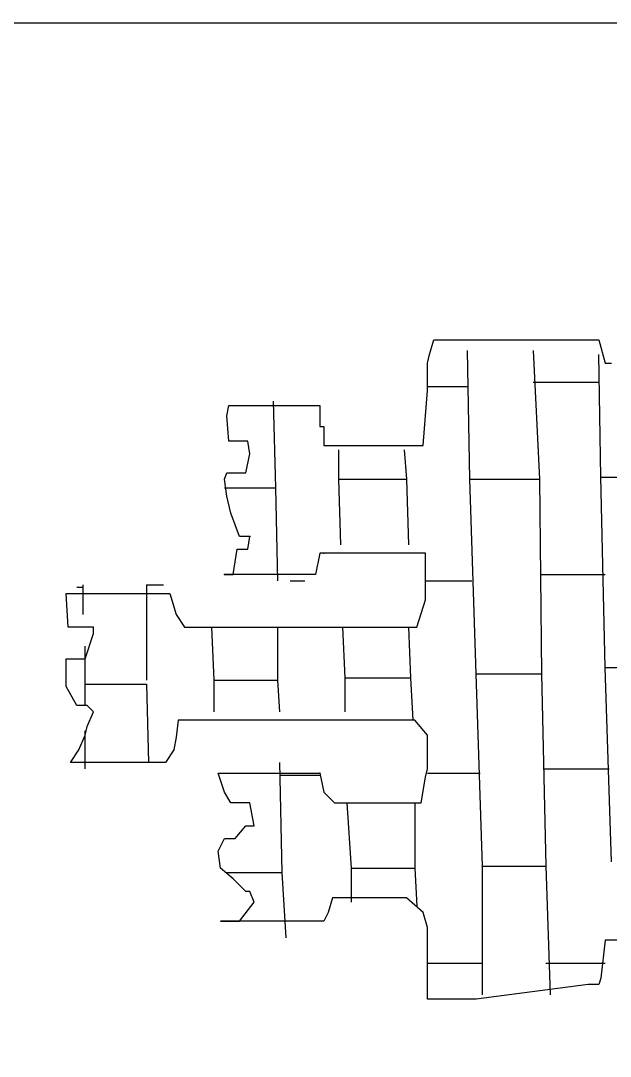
# Model space of a CAD drawing. Extents: x 748454 to 749044, y 4315881 to 4316908.
# Drawn here: x 748485.585 to 748488.375, y 4316737.29 to 4316742.19 of the extents above; entities that cross this region are included whole.
import ezdxf

# ---------------------------------------------------------------- set-up
doc = ezdxf.new("R2010")
doc.units = 0
doc.layers.get('0').update_dxf_attribs({"linetype": 'CONTINUOUS'})

msp = doc.modelspace()

# ---------------------------------------------------------------- linework, layer by layer
at = {"color": 0, "linetype": 'CONTINUOUS'}
for p, q in [((748485.45, 4316742.18), (748486.36, 4316742.18)), ((748485.45, 4316742.18), (748486.36, 4316742.18)), ((748486.36, 4316742.18), (748487.41, 4316742.18)), ((748486.36, 4316742.18), (748487.41, 4316742.18)), ((748487.41, 4316742.18), (748488.19, 4316742.18)), ((748487.41, 4316742.18), (748488.19, 4316742.18)), ((748488.19, 4316742.18), (748488.97, 4316742.18)), ((748488.19, 4316742.18), (748488.97, 4316742.18)), ((748487.52, 4316740.61), (748487.54, 4316740.68)), ((748487.52, 4316740.61), (748487.54, 4316740.68)), ((748487.54, 4316740.68), (748487.74, 4316740.68)), ((748487.54, 4316740.68), (748487.74, 4316740.68)), ((748487.74, 4316740.68), (748487.86, 4316740.68)), ((748487.74, 4316740.68), (748487.86, 4316740.68)), ((748487.86, 4316740.68), (748487.99, 4316740.68)), ((748487.86, 4316740.68), (748487.99, 4316740.68)), ((748487.99, 4316740.68), (748488.09, 4316740.68)), ((748487.99, 4316740.68), (748488.09, 4316740.68)), ((748488.09, 4316740.68), (748488.2, 4316740.68)), ((748488.09, 4316740.68), (748488.2, 4316740.68)), ((748488.2, 4316740.68), (748488.27, 4316740.68)), ((748488.2, 4316740.68), (748488.27, 4316740.68)), ((748488.27, 4316740.68), (748488.32, 4316740.68)), ((748488.27, 4316740.68), (748488.32, 4316740.68)), ((748488.32, 4316740.68), (748488.35, 4316740.57)), ((748488.32, 4316740.68), (748488.35, 4316740.57)), ((748487.51, 4316740.57), (748487.52, 4316740.61)), ((748487.51, 4316740.57), (748487.52, 4316740.61)), ((748487.71, 4316740.02), (748487.7, 4316740.63)), ((748487.71, 4316740.02), (748487.7, 4316740.63)), ((748488.01, 4316740.63), (748488.04, 4316740.02)), ((748488.01, 4316740.63), (748488.04, 4316740.02)), ((748488.33, 4316740.03), (748488.32, 4316740.61)), ((748488.33, 4316740.03), (748488.32, 4316740.61)), ((748487.51, 4316740.44), (748487.51, 4316740.57)), ((748487.51, 4316740.44), (748487.51, 4316740.57)), ((748488.35, 4316740.57), (748488.38, 4316740.57)), ((748488.35, 4316740.57), (748488.38, 4316740.57)), ((748487.51, 4316740.46), (748487.7, 4316740.46)), ((748487.51, 4316740.46), (748487.7, 4316740.46)), ((748488.01, 4316740.48), (748488.32, 4316740.48)), ((748488.01, 4316740.48), (748488.32, 4316740.48)), ((748487.49, 4316740.18), (748487.51, 4316740.44)), ((748487.49, 4316740.18), (748487.51, 4316740.44)), ((748486.56, 4316740.32), (748486.57, 4316740.37)), ((748486.56, 4316740.32), (748486.57, 4316740.37)), ((748486.57, 4316740.37), (748486.58, 4316740.37)), ((748486.57, 4316740.37), (748486.58, 4316740.37)), ((748486.58, 4316740.37), (748486.67, 4316740.37)), ((748486.58, 4316740.37), (748486.67, 4316740.37)), ((748486.67, 4316740.37), (748486.78, 4316740.37)), ((748486.67, 4316740.37), (748486.78, 4316740.37)), ((748486.78, 4316740.39), (748486.79, 4316739.98)), ((748486.78, 4316740.39), (748486.79, 4316739.98)), ((748486.78, 4316740.37), (748486.82, 4316740.37)), ((748486.78, 4316740.37), (748486.82, 4316740.37)), ((748486.82, 4316740.37), (748486.88, 4316740.37)), ((748486.82, 4316740.37), (748486.88, 4316740.37)), ((748486.88, 4316740.37), (748486.95, 4316740.37)), ((748486.88, 4316740.37), (748486.95, 4316740.37)), ((748486.95, 4316740.37), (748487, 4316740.37)), ((748486.95, 4316740.37), (748487, 4316740.37)), ((748487, 4316740.37), (748487, 4316740.33)), ((748487, 4316740.37), (748487, 4316740.33)), ((748486.57, 4316740.2), (748486.56, 4316740.32)), ((748486.57, 4316740.2), (748486.56, 4316740.32)), ((748487, 4316740.33), (748487, 4316740.27)), ((748487, 4316740.33), (748487, 4316740.27)), ((748487, 4316740.27), (748487.02, 4316740.27)), ((748487, 4316740.27), (748487.02, 4316740.27)), ((748487.02, 4316740.27), (748487.02, 4316740.18)), ((748487.02, 4316740.27), (748487.02, 4316740.18)), ((748486.61, 4316740.2), (748486.57, 4316740.2)), ((748486.61, 4316740.2), (748486.57, 4316740.2)), ((748486.66, 4316740.2), (748486.61, 4316740.2)), ((748486.66, 4316740.2), (748486.61, 4316740.2)), ((748486.67, 4316740.14), (748486.66, 4316740.2)), ((748486.67, 4316740.14), (748486.66, 4316740.2)), ((748487.02, 4316740.18), (748487.08, 4316740.18)), ((748487.02, 4316740.18), (748487.08, 4316740.18)), ((748487.08, 4316740.18), (748487.16, 4316740.18)), ((748487.08, 4316740.18), (748487.16, 4316740.18)), ((748487.16, 4316740.18), (748487.28, 4316740.18)), ((748487.16, 4316740.18), (748487.28, 4316740.18)), ((748487.28, 4316740.18), (748487.35, 4316740.18)), ((748487.28, 4316740.18), (748487.35, 4316740.18)), ((748487.35, 4316740.18), (748487.41, 4316740.18)), ((748487.35, 4316740.18), (748487.41, 4316740.18)), ((748487.41, 4316740.18), (748487.45, 4316740.18)), ((748487.41, 4316740.18), (748487.45, 4316740.18)), ((748487.45, 4316740.18), (748487.49, 4316740.18)), ((748487.45, 4316740.18), (748487.49, 4316740.18)), ((748486.65, 4316740.05), (748486.67, 4316740.14)), ((748486.65, 4316740.05), (748486.67, 4316740.14)), ((748487.09, 4316740.02), (748487.09, 4316740.16)), ((748487.09, 4316740.02), (748487.09, 4316740.16)), ((748487.4, 4316740.16), (748487.41, 4316740.02)), ((748487.4, 4316740.16), (748487.41, 4316740.02)), ((748486.55, 4316740.02), (748486.56, 4316740.05)), ((748486.55, 4316740.02), (748486.56, 4316740.05)), ((748486.56, 4316739.94), (748486.55, 4316740.02)), ((748486.56, 4316739.94), (748486.55, 4316740.02)), ((748486.56, 4316740.05), (748486.61, 4316740.05)), ((748486.56, 4316740.05), (748486.61, 4316740.05)), ((748486.61, 4316740.05), (748486.65, 4316740.05)), ((748486.61, 4316740.05), (748486.65, 4316740.05)), ((748486.58, 4316739.86), (748486.56, 4316739.94)), ((748486.58, 4316739.86), (748486.56, 4316739.94)), ((748486.62, 4316739.75), (748486.58, 4316739.86)), ((748486.62, 4316739.75), (748486.58, 4316739.86)), ((748486.67, 4316739.75), (748486.62, 4316739.75)), ((748486.67, 4316739.75), (748486.62, 4316739.75)), ((748486.66, 4316739.69), (748486.67, 4316739.75)), ((748486.66, 4316739.69), (748486.67, 4316739.75)), ((748486.59, 4316739.57), (748486.61, 4316739.69)), ((748486.59, 4316739.57), (748486.61, 4316739.69)), ((748486.61, 4316739.69), (748486.66, 4316739.69)), ((748486.61, 4316739.69), (748486.66, 4316739.69)), ((748487, 4316739.67), (748486.98, 4316739.57)), ((748487, 4316739.67), (748486.98, 4316739.57)), ((748487.02, 4316739.67), (748487, 4316739.67)), ((748487.02, 4316739.67), (748487, 4316739.67)), ((748487.08, 4316739.67), (748487.02, 4316739.67)), ((748487.08, 4316739.67), (748487.02, 4316739.67)), ((748487.15, 4316739.67), (748487.08, 4316739.67)), ((748487.15, 4316739.67), (748487.08, 4316739.67)), ((748487.24, 4316739.67), (748487.15, 4316739.67)), ((748487.24, 4316739.67), (748487.15, 4316739.67)), ((748487.31, 4316739.67), (748487.24, 4316739.67)), ((748487.31, 4316739.67), (748487.24, 4316739.67)), ((748487.4, 4316739.67), (748487.31, 4316739.67)), ((748487.4, 4316739.67), (748487.31, 4316739.67)), ((748487.46, 4316739.67), (748487.4, 4316739.67)), ((748487.46, 4316739.67), (748487.4, 4316739.67)), ((748487.5, 4316739.67), (748487.46, 4316739.67)), ((748487.5, 4316739.67), (748487.46, 4316739.67)), ((748487.5, 4316739.61), (748487.5, 4316739.67)), ((748487.5, 4316739.61), (748487.5, 4316739.67)), ((748487.5, 4316739.57), (748487.5, 4316739.61)), ((748487.5, 4316739.57), (748487.5, 4316739.61)), ((748486.59, 4316739.57), (748486.55, 4316739.57)), ((748486.55, 4316739.57), (748486.56, 4316739.57)), ((748486.59, 4316739.57), (748486.55, 4316739.57)), ((748486.55, 4316739.57), (748486.56, 4316739.57)), ((748486.56, 4316739.57), (748486.59, 4316739.57)), ((748486.56, 4316739.57), (748486.59, 4316739.57)), ((748486.66, 4316739.57), (748486.59, 4316739.57)), ((748486.66, 4316739.57), (748486.59, 4316739.57)), ((748486.71, 4316739.57), (748486.66, 4316739.57)), ((748486.71, 4316739.57), (748486.66, 4316739.57)), ((748486.79, 4316739.57), (748486.71, 4316739.57)), ((748486.79, 4316739.57), (748486.71, 4316739.57)), ((748486.82, 4316739.57), (748486.79, 4316739.57)), ((748486.82, 4316739.57), (748486.79, 4316739.57)), ((748486.84, 4316739.57), (748486.82, 4316739.57)), ((748486.84, 4316739.57), (748486.82, 4316739.57)), ((748486.87, 4316739.57), (748486.84, 4316739.57)), ((748486.87, 4316739.57), (748486.84, 4316739.57)), ((748486.86, 4316739.54), (748486.93, 4316739.54)), ((748486.86, 4316739.54), (748486.93, 4316739.54)), ((748486.92, 4316739.57), (748486.87, 4316739.57)), ((748486.92, 4316739.57), (748486.87, 4316739.57)), ((748486.98, 4316739.57), (748486.92, 4316739.57)), ((748486.98, 4316739.57), (748486.92, 4316739.57)), ((748487.5, 4316739.5), (748487.5, 4316739.57)), ((748487.5, 4316739.5), (748487.5, 4316739.57)), ((748487.5, 4316739.54), (748487.72, 4316739.54)), ((748487.5, 4316739.54), (748487.72, 4316739.54)), ((748488.05, 4316739.57), (748488.35, 4316739.57)), ((748488.05, 4316739.57), (748488.35, 4316739.57)), ((748485.81, 4316739.32), (748485.8, 4316739.48)), ((748485.8, 4316739.48), (748485.81, 4316739.48)), ((748485.81, 4316739.32), (748485.8, 4316739.48)), ((748485.8, 4316739.48), (748485.81, 4316739.48)), ((748485.81, 4316739.48), (748485.86, 4316739.48)), ((748485.81, 4316739.48), (748485.86, 4316739.48)), ((748485.85, 4316739.51), (748485.88, 4316739.51)), ((748485.85, 4316739.51), (748485.88, 4316739.51)), ((748485.86, 4316739.48), (748485.99, 4316739.48)), ((748485.86, 4316739.48), (748485.99, 4316739.48)), ((748485.88, 4316739.38), (748485.88, 4316739.52)), ((748485.88, 4316739.38), (748485.88, 4316739.52)), ((748485.99, 4316739.48), (748486.1, 4316739.48)), ((748485.99, 4316739.48), (748486.1, 4316739.48)), ((748486.1, 4316739.48), (748486.18, 4316739.48)), ((748486.1, 4316739.48), (748486.18, 4316739.48)), ((748486.18, 4316739.52), (748486.18, 4316739.07)), ((748486.18, 4316739.52), (748486.26, 4316739.52)), ((748486.18, 4316739.52), (748486.18, 4316739.07)), ((748486.18, 4316739.52), (748486.26, 4316739.52)), ((748486.18, 4316739.48), (748486.26, 4316739.48)), ((748486.18, 4316739.48), (748486.26, 4316739.48)), ((748486.26, 4316739.48), (748486.29, 4316739.48)), ((748486.26, 4316739.48), (748486.29, 4316739.48)), ((748486.29, 4316739.48), (748486.32, 4316739.38)), ((748486.29, 4316739.48), (748486.32, 4316739.38)), ((748487.5, 4316739.45), (748487.5, 4316739.5)), ((748487.5, 4316739.45), (748487.5, 4316739.5)), ((748487.46, 4316739.32), (748487.5, 4316739.45)), ((748487.46, 4316739.32), (748487.5, 4316739.45)), ((748486.32, 4316739.38), (748486.36, 4316739.32)), ((748486.32, 4316739.38), (748486.36, 4316739.32)), ((748485.88, 4316739.32), (748485.81, 4316739.32)), ((748485.88, 4316739.32), (748485.81, 4316739.32)), ((748485.93, 4316739.32), (748485.88, 4316739.32)), ((748485.93, 4316739.32), (748485.88, 4316739.32)), ((748485.89, 4316739.17), (748485.93, 4316739.29)), ((748485.89, 4316739.17), (748485.93, 4316739.29)), ((748485.93, 4316739.29), (748485.93, 4316739.32)), ((748485.93, 4316739.29), (748485.93, 4316739.32)), ((748486.36, 4316739.32), (748486.52, 4316739.32)), ((748486.36, 4316739.32), (748486.52, 4316739.32)), ((748486.5, 4316739.07), (748486.49, 4316739.32)), ((748486.5, 4316739.07), (748486.49, 4316739.32)), ((748486.52, 4316739.32), (748486.82, 4316739.32)), ((748486.52, 4316739.32), (748486.82, 4316739.32)), ((748486.8, 4316739.32), (748486.8, 4316739.07)), ((748486.8, 4316739.32), (748486.8, 4316739.07)), ((748486.82, 4316739.32), (748487.08, 4316739.32)), ((748486.82, 4316739.32), (748487.08, 4316739.32)), ((748487.08, 4316739.32), (748487.28, 4316739.32)), ((748487.08, 4316739.32), (748487.28, 4316739.32)), ((748487.12, 4316739.08), (748487.11, 4316739.32)), ((748487.12, 4316739.08), (748487.11, 4316739.32)), ((748487.28, 4316739.32), (748487.39, 4316739.32)), ((748487.28, 4316739.32), (748487.39, 4316739.32)), ((748487.39, 4316739.32), (748487.46, 4316739.32)), ((748487.39, 4316739.32), (748487.46, 4316739.32)), ((748487.42, 4316739.32), (748487.43, 4316739.08)), ((748487.42, 4316739.32), (748487.43, 4316739.08)), ((748485.89, 4316739.05), (748485.89, 4316739.23)), ((748485.89, 4316739.05), (748485.89, 4316739.23)), ((748485.8, 4316739.08), (748485.8, 4316739.17)), ((748485.8, 4316739.17), (748485.85, 4316739.17)), ((748485.8, 4316739.08), (748485.8, 4316739.17)), ((748485.8, 4316739.17), (748485.85, 4316739.17)), ((748485.85, 4316739.17), (748485.89, 4316739.17)), ((748485.85, 4316739.17), (748485.89, 4316739.17)), ((748485.8, 4316739.04), (748485.8, 4316739.08)), ((748485.8, 4316739.04), (748485.8, 4316739.08)), ((748485.85, 4316738.95), (748485.8, 4316739.04)), ((748485.85, 4316738.95), (748485.8, 4316739.04)), ((748485.9, 4316738.95), (748485.85, 4316738.95)), ((748485.9, 4316738.95), (748485.85, 4316738.95)), ((748485.93, 4316738.92), (748485.9, 4316738.95)), ((748485.93, 4316738.92), (748485.9, 4316738.95)), ((748485.9, 4316738.85), (748485.93, 4316738.92)), ((748485.9, 4316738.85), (748485.93, 4316738.92)), ((748485.89, 4316738.81), (748485.9, 4316738.85)), ((748485.89, 4316738.81), (748485.9, 4316738.85)), ((748486.33, 4316738.88), (748486.32, 4316738.8)), ((748486.33, 4316738.88), (748486.32, 4316738.8)), ((748486.36, 4316738.88), (748486.33, 4316738.88)), ((748486.36, 4316738.88), (748486.33, 4316738.88)), ((748486.42, 4316738.88), (748486.36, 4316738.88)), ((748486.42, 4316738.88), (748486.36, 4316738.88)), ((748486.47, 4316738.88), (748486.42, 4316738.88)), ((748486.47, 4316738.88), (748486.42, 4316738.88)), ((748486.59, 4316738.88), (748486.47, 4316738.88)), ((748486.59, 4316738.88), (748486.47, 4316738.88)), ((748486.78, 4316738.88), (748486.59, 4316738.88)), ((748486.78, 4316738.88), (748486.59, 4316738.88)), ((748487.06, 4316738.88), (748486.78, 4316738.88)), ((748487.06, 4316738.88), (748486.78, 4316738.88)), ((748487.31, 4316738.88), (748487.06, 4316738.88)), ((748487.31, 4316738.88), (748487.06, 4316738.88)), ((748487.45, 4316738.88), (748487.31, 4316738.88)), ((748487.45, 4316738.88), (748487.31, 4316738.88)), ((748487.51, 4316738.81), (748487.45, 4316738.88)), ((748487.51, 4316738.81), (748487.45, 4316738.88)), ((748485.86, 4316738.74), (748485.89, 4316738.81)), ((748485.86, 4316738.74), (748485.89, 4316738.81)), ((748485.89, 4316738.65), (748485.89, 4316738.83)), ((748485.89, 4316738.65), (748485.89, 4316738.83)), ((748486.32, 4316738.8), (748486.31, 4316738.74)), ((748486.32, 4316738.8), (748486.31, 4316738.74)), ((748487.51, 4316738.65), (748487.51, 4316738.81)), ((748487.51, 4316738.65), (748487.51, 4316738.81)), ((748485.82, 4316738.68), (748485.86, 4316738.74)), ((748485.82, 4316738.68), (748485.86, 4316738.74)), ((748486.31, 4316738.74), (748486.27, 4316738.68)), ((748486.31, 4316738.74), (748486.27, 4316738.68)), ((748485.9, 4316738.68), (748485.82, 4316738.68)), ((748485.9, 4316738.68), (748485.82, 4316738.68)), ((748485.97, 4316738.68), (748485.9, 4316738.68)), ((748485.97, 4316738.68), (748485.9, 4316738.68)), ((748486.05, 4316738.68), (748485.97, 4316738.68)), ((748486.05, 4316738.68), (748485.97, 4316738.68)), ((748486.13, 4316738.68), (748486.05, 4316738.68)), ((748486.13, 4316738.68), (748486.05, 4316738.68)), ((748486.21, 4316738.68), (748486.13, 4316738.68)), ((748486.21, 4316738.68), (748486.13, 4316738.68)), ((748486.27, 4316738.68), (748486.21, 4316738.68)), ((748486.27, 4316738.68), (748486.21, 4316738.68)), ((748486.81, 4316738.68), (748486.82, 4316738.16)), ((748486.81, 4316738.68), (748486.82, 4316738.16)), ((748487.5, 4316738.61), (748487.51, 4316738.65)), ((748487.5, 4316738.61), (748487.51, 4316738.65)), ((748488.06, 4316738.65), (748488.37, 4316738.65)), ((748488.06, 4316738.65), (748488.37, 4316738.65)), ((748486.55, 4316738.54), (748486.52, 4316738.63)), ((748486.52, 4316738.63), (748486.53, 4316738.63)), ((748486.55, 4316738.54), (748486.52, 4316738.63)), ((748486.52, 4316738.63), (748486.53, 4316738.63)), ((748486.53, 4316738.63), (748486.66, 4316738.63)), ((748486.53, 4316738.63), (748486.66, 4316738.63)), ((748486.66, 4316738.63), (748486.8, 4316738.63)), ((748486.66, 4316738.63), (748486.8, 4316738.63)), ((748486.8, 4316738.63), (748486.95, 4316738.63)), ((748486.8, 4316738.63), (748486.95, 4316738.63)), ((748486.81, 4316738.62), (748487, 4316738.62)), ((748486.81, 4316738.62), (748487, 4316738.62)), ((748486.95, 4316738.63), (748487, 4316738.63)), ((748486.95, 4316738.63), (748487, 4316738.63)), ((748487, 4316738.63), (748487.02, 4316738.54)), ((748487, 4316738.63), (748487.02, 4316738.54)), ((748487.48, 4316738.49), (748487.5, 4316738.61)), ((748487.48, 4316738.49), (748487.5, 4316738.61)), ((748487.51, 4316738.63), (748487.76, 4316738.63)), ((748487.51, 4316738.63), (748487.76, 4316738.63)), ((748486.58, 4316738.49), (748486.55, 4316738.54)), ((748486.58, 4316738.49), (748486.55, 4316738.54)), ((748487.02, 4316738.54), (748487.07, 4316738.49)), ((748487.02, 4316738.54), (748487.07, 4316738.49)), ((748486.67, 4316738.49), (748486.58, 4316738.49)), ((748486.67, 4316738.49), (748486.58, 4316738.49)), ((748486.69, 4316738.38), (748486.67, 4316738.49)), ((748486.69, 4316738.38), (748486.67, 4316738.49)), ((748487.07, 4316738.49), (748487.17, 4316738.49)), ((748487.07, 4316738.49), (748487.17, 4316738.49)), ((748487.15, 4316738.18), (748487.13, 4316738.49)), ((748487.15, 4316738.18), (748487.13, 4316738.49)), ((748487.17, 4316738.49), (748487.28, 4316738.49)), ((748487.17, 4316738.49), (748487.28, 4316738.49)), ((748487.28, 4316738.49), (748487.39, 4316738.49)), ((748487.28, 4316738.49), (748487.39, 4316738.49)), ((748487.39, 4316738.49), (748487.48, 4316738.49)), ((748487.39, 4316738.49), (748487.48, 4316738.49)), ((748487.45, 4316738.49), (748487.45, 4316738.18)), ((748487.45, 4316738.49), (748487.45, 4316738.18)), ((748486.6, 4316738.32), (748486.65, 4316738.38)), ((748486.6, 4316738.32), (748486.65, 4316738.38)), ((748486.65, 4316738.38), (748486.69, 4316738.38)), ((748486.65, 4316738.38), (748486.69, 4316738.38)), ((748486.52, 4316738.26), (748486.55, 4316738.32)), ((748486.52, 4316738.26), (748486.55, 4316738.32)), ((748486.55, 4316738.32), (748486.6, 4316738.32)), ((748486.55, 4316738.32), (748486.6, 4316738.32)), ((748486.53, 4316738.18), (748486.52, 4316738.26)), ((748486.53, 4316738.18), (748486.52, 4316738.26)), ((748486.59, 4316738.13), (748486.53, 4316738.18)), ((748486.59, 4316738.13), (748486.53, 4316738.18)), ((748486.65, 4316738.07), (748486.59, 4316738.13)), ((748486.65, 4316738.07), (748486.59, 4316738.13)), ((748486.67, 4316738.07), (748486.65, 4316738.07)), ((748486.67, 4316738.07), (748486.65, 4316738.07)), ((748486.69, 4316738.02), (748486.67, 4316738.07)), ((748486.69, 4316738.02), (748486.67, 4316738.07)), ((748486.62, 4316737.93), (748486.69, 4316738.02)), ((748486.62, 4316737.93), (748486.69, 4316738.02)), ((748487.06, 4316738.04), (748487.04, 4316737.97)), ((748487.06, 4316738.04), (748487.04, 4316737.97)), ((748487.12, 4316738.04), (748487.06, 4316738.04)), ((748487.12, 4316738.04), (748487.06, 4316738.04)), ((748487.25, 4316738.04), (748487.12, 4316738.04)), ((748487.25, 4316738.04), (748487.12, 4316738.04)), ((748487.41, 4316738.04), (748487.25, 4316738.04)), ((748487.41, 4316738.04), (748487.25, 4316738.04)), ((748487.49, 4316737.97), (748487.41, 4316738.04)), ((748487.49, 4316737.97), (748487.41, 4316738.04)), ((748487.04, 4316737.97), (748487.02, 4316737.93)), ((748487.04, 4316737.97), (748487.02, 4316737.93)), ((748487.51, 4316737.9), (748487.49, 4316737.97)), ((748487.51, 4316737.9), (748487.49, 4316737.97)), ((748486.56, 4316737.93), (748486.53, 4316737.93)), ((748486.53, 4316737.93), (748486.57, 4316737.93)), ((748486.56, 4316737.93), (748486.53, 4316737.93)), ((748486.53, 4316737.93), (748486.57, 4316737.93)), ((748486.6, 4316737.93), (748486.56, 4316737.93)), ((748486.6, 4316737.93), (748486.56, 4316737.93)), ((748486.57, 4316737.93), (748486.62, 4316737.93)), ((748486.57, 4316737.93), (748486.62, 4316737.93)), ((748486.75, 4316737.93), (748486.6, 4316737.93)), ((748486.75, 4316737.93), (748486.6, 4316737.93)), ((748486.88, 4316737.93), (748486.75, 4316737.93)), ((748486.88, 4316737.93), (748486.75, 4316737.93)), ((748486.99, 4316737.93), (748486.88, 4316737.93)), ((748486.99, 4316737.93), (748486.88, 4316737.93)), ((748487.02, 4316737.93), (748486.99, 4316737.93)), ((748487.02, 4316737.93), (748486.99, 4316737.93)), ((748487.51, 4316737.56), (748487.51, 4316737.9)), ((748487.51, 4316737.56), (748487.51, 4316737.9)), ((748488.35, 4316737.84), (748488.33, 4316737.66)), ((748488.35, 4316737.84), (748488.33, 4316737.66)), ((748488.44, 4316737.84), (748488.35, 4316737.84)), ((748488.44, 4316737.84), (748488.35, 4316737.84)), ((748487.51, 4316737.73), (748487.77, 4316737.73)), ((748487.51, 4316737.73), (748487.77, 4316737.73)), ((748488.07, 4316737.73), (748488.35, 4316737.73)), ((748488.07, 4316737.73), (748488.35, 4316737.73)), ((748488.27, 4316737.63), (748487.74, 4316737.56)), ((748488.27, 4316737.63), (748487.74, 4316737.56)), ((748488.32, 4316737.63), (748488.27, 4316737.63)), ((748488.32, 4316737.63), (748488.27, 4316737.63)), ((748488.33, 4316737.66), (748488.32, 4316737.63)), ((748488.33, 4316737.66), (748488.32, 4316737.63)), ((748487.74, 4316737.56), (748487.51, 4316737.56)), ((748487.74, 4316737.56), (748487.51, 4316737.56))]:
    msp.add_line(p, q, dxfattribs=at)
for points in [[(748487.1, 4316739.71), (748487.09, 4316740.02), (748487.41, 4316740.02), (748487.42, 4316739.71)], [(748487.1, 4316739.71), (748487.09, 4316740.02), (748487.41, 4316740.02), (748487.42, 4316739.71)], [(748487.74, 4316739.1), (748487.71, 4316740.02), (748488.04, 4316740.02), (748488.05, 4316739.1)], [(748487.74, 4316739.1), (748487.71, 4316740.02), (748488.04, 4316740.02), (748488.05, 4316739.1)], [(748488.35, 4316739.13), (748488.33, 4316740.03), (748488.64, 4316740.03), (748488.67, 4316739.13)], [(748488.35, 4316739.13), (748488.33, 4316740.03), (748488.64, 4316740.03), (748488.67, 4316739.13)], [(748486.55, 4316739.98), (748486.79, 4316739.98), (748486.8, 4316739.54)], [(748486.55, 4316739.98), (748486.79, 4316739.98), (748486.8, 4316739.54)], [(748487.77, 4316738.19), (748487.74, 4316739.1), (748488.05, 4316739.1), (748488.07, 4316738.19)], [(748487.77, 4316738.19), (748487.74, 4316739.1), (748488.05, 4316739.1), (748488.07, 4316738.19)], [(748488.38, 4316738.21), (748488.35, 4316739.13), (748488.67, 4316739.13), (748488.68, 4316738.21)], [(748488.38, 4316738.21), (748488.35, 4316739.13), (748488.67, 4316739.13), (748488.68, 4316738.21)], [(748485.89, 4316738.95), (748485.89, 4316739.05), (748486.18, 4316739.05), (748486.19, 4316738.68)], [(748485.89, 4316738.95), (748485.89, 4316739.05), (748486.18, 4316739.05), (748486.19, 4316738.68)], [(748486.5, 4316738.92), (748486.5, 4316739.07), (748486.8, 4316739.07), (748486.81, 4316738.92)], [(748486.5, 4316738.92), (748486.5, 4316739.07), (748486.8, 4316739.07), (748486.81, 4316738.92)], [(748487.12, 4316738.92), (748487.12, 4316739.08), (748487.43, 4316739.08), (748487.44, 4316738.88)], [(748487.12, 4316738.92), (748487.12, 4316739.08), (748487.43, 4316739.08), (748487.44, 4316738.88)], [(748486.56, 4316738.16), (748486.82, 4316738.16), (748486.84, 4316737.85)], [(748486.56, 4316738.16), (748486.82, 4316738.16), (748486.84, 4316737.85)], [(748487.15, 4316738.02), (748487.15, 4316738.18), (748487.45, 4316738.18), (748487.46, 4316738)], [(748487.15, 4316738.02), (748487.15, 4316738.18), (748487.45, 4316738.18), (748487.46, 4316738)], [(748487.77, 4316737.58), (748487.77, 4316738.19), (748488.07, 4316738.19), (748488.09, 4316737.58)], [(748487.77, 4316737.58), (748487.77, 4316738.19), (748488.07, 4316738.19), (748488.09, 4316737.58)]]:
    msp.add_lwpolyline(points, dxfattribs=at)
for p in [(748486.67, 4316739.75), (748486.67, 4316739.75), (748487.02, 4316739.67), (748487.02, 4316739.67), (748486.55, 4316739.57), (748486.55, 4316739.57), (748487, 4316738.63), (748487, 4316738.63)]:
    msp.add_point(p, dxfattribs=at)

# ---------------------------------------------------------------- meshes
mesh = msp.add_polyface(dxfattribs=at)
corners = [(748454.5, 4315881), (748454.5, 4315881), (748454.5, 4316071.9618), (748762.5, 4315881), (748454.5, 4316246.4935), (749044, 4315881), (748454.5, 4316907.5), (749044, 4316542.0065), (749044, 4316907.5)]
mesh.append_faces([[corners[k] for k in face] for face in [(0, 1, 3, 2), (2, 3, 5, 4), (4, 5, 7, 6), (6, 7, 8, 8)]], dxfattribs={"vtx0": -1, "vtx2": -1, "color": 0})
mesh = msp.add_polyface(dxfattribs=at)
corners = [(748464.5, 4316721), (748464.5, 4316721), (748464.5, 4316895.2713), (748745.58, 4316721), (748464.5, 4316901.5), (748745.58, 4316727.2287), (748745.58, 4316901.5)]
mesh.append_faces([[corners[k] for k in face] for face in [(0, 1, 3, 2), (2, 3, 5, 4), (4, 5, 6, 6)]], dxfattribs={"vtx0": -1, "vtx2": -1, "color": 0})

doc.saveas('drawing.dxf')
